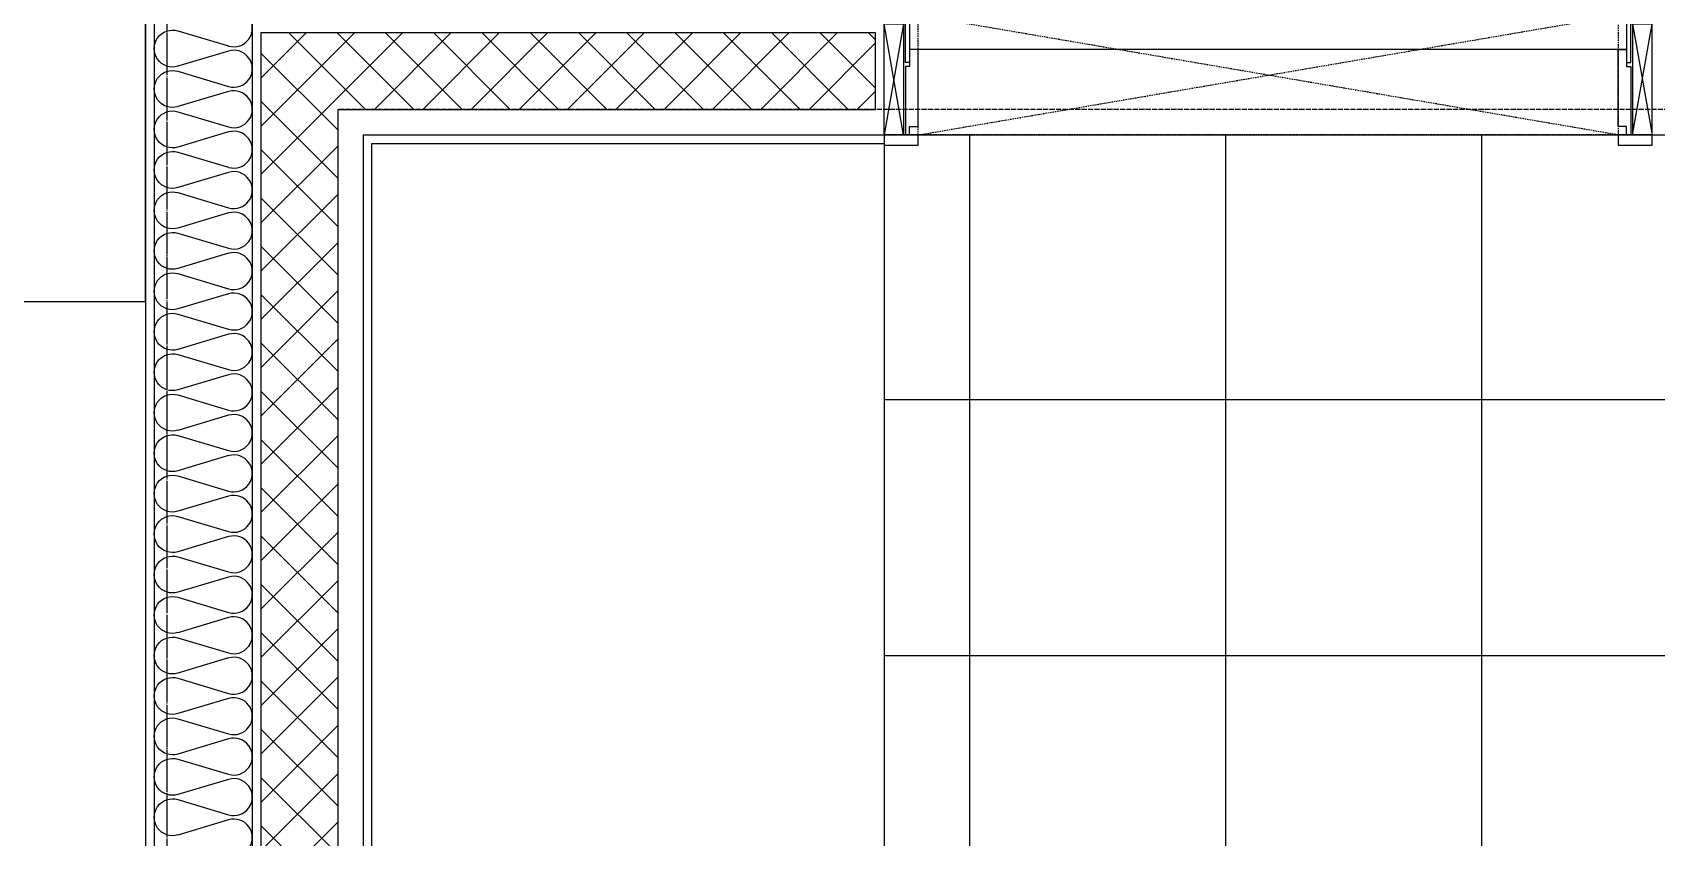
# Model space of a CAD drawing. Header units: millimetres. Extents: x 18456 to 179493, y -203649 to 469211.
# Drawn here: x 121599 to 123501, y 275868 to 276811 of the extents above; entities that cross this region are included whole.
import ezdxf

# ---------------------------------------------------------------- set-up
doc = ezdxf.new("R2010")
doc.units = ezdxf.units.MM
for name, pattern in [('X-평면도(기본형)$0$CEN', [52.5, 50, -1, 0.5, -1]), ('X-평면도(기본형)$0$CENN', [6.3, 4, -1, 0.3, -1]), ('X-평면도(기본형)$0$HID', [2.8, 1.8, -1]), ('X-평면도(기본형)$0$HID2', [7.5, 6, -1.5])]:
    doc.linetypes.add(name, pattern=pattern)
for name, color, linetype, true_color in [('X-평면도(기본형)$0$40HAT', 9, 'Continuous', 0x808080), ('X-평면도(기본형)$0$CEN', 1, 'X-평면도(기본형)$0$CEN', 0xff0000), ('X-평면도(기본형)$0$DOOR', 4, 'Continuous', 0x00ffff), ('X-평면도(기본형)$0$FIN', 9, 'Continuous', 0x808080), ('X-평면도(기본형)$0$FUR', 6, 'Continuous', 0xff00ff), ('X-평면도(기본형)$0$INS', 9, 'Continuous', 0x808080), ('X-평면도(기본형)$0$INSUL', 9, 'Continuous', 0x808080), ('X-평면도(기본형)$0$TIL', 5, 'Continuous', 0x0000ff), ('X-평면도(기본형)$0$UIS', 7, 'X-평면도(기본형)$0$HID2', 0x000000), ('X-평면도(기본형)$0$W1', 2, 'Continuous', 0xffff00), ('X-평면도(기본형)$0$W2', 3, 'Continuous', 0x00ff00)]:
    doc.layers.add(name, color=color, linetype=linetype, true_color=true_color)

# ---------------------------------------------------------------- blocks, each defined once
blk = doc.blocks.new('X-평면도(기본형)$0$pd900')
at = {"layer": 'X-평면도(기본형)$0$DOOR'}
for p, q in [((30, 140), (870, 140)), ((30, 100), (870, 100))]:
    blk.add_line(p, q, dxfattribs=at)
at = {"layer": 'X-평면도(기본형)$0$DOOR', "color": 1, "linetype": 'X-평면도(기본형)$0$HID', "true_color": 0xff0000}
for p, q in [((40, 0), (860, 140)), ((860, 0), (40, 140))]:
    blk.add_line(p, q, dxfattribs=at)
at = {"layer": 'X-평면도(기본형)$0$DOOR', "color": 1, "true_color": 0xff0000}
for p, q in [((23, 0), (0, 130)), ((23, 130), (0, 0)), ((877, 0), (900, 130)), ((877, 130), (900, 0))]:
    blk.add_line(p, q, dxfattribs=at)
at = {"layer": 'X-평면도(기본형)$0$DOOR', "color": 6, "true_color": 0xff00ff}
blk.add_lwpolyline([(30, 140), (70, 140), (70, 980), (30, 980)], close=True, dxfattribs=at)
at = {"layer": 'X-평면도(기본형)$0$DOOR'}
for points in [[(0, 130), (0, 140), (30, 140), (30, 85), (25, 85), (25, 130)], [(900, 130), (900, 140), (870, 140), (870, 85), (875, 85), (875, 130)], [(0, 0), (0, 130), (23, 130), (23, 0)], [(900, 0), (900, 130), (877, 130), (877, 0)], [(40, 100), (30, 100), (30, 80), (25, 80), (25, 0), (30, 0), (30, 10), (40, 10)], [(860, 100), (870, 100), (870, 80), (875, 80), (875, 0), (870, 0), (870, 10), (860, 10)], [(0, 0), (40, 0), (40, -12), (0, -12)], [(860, 0), (900, 0), (900, -12), (860, -12)]]:
    blk.add_lwpolyline(points, close=True, dxfattribs=at)
at = {"layer": 'X-평면도(기본형)$0$DOOR', "color": 1, "linetype": 'X-평면도(기본형)$0$HID', "true_color": 0xff0000}
blk.add_lwpolyline([(40, 0), (860, 0), (860, 140), (40, 140)], close=True, dxfattribs=at)
at = {"layer": 'X-평면도(기본형)$0$DOOR', "color": 1, "linetype": 'X-평면도(기본형)$0$CENN', "ltscale": 2, "true_color": 0xff0000}
blk.add_arc((30, 140), 840, 0, 87.2706, dxfattribs=at)
blk = doc.blocks.new('U139 (X-평면도(기본형)$0$ins-l)')
at = {"layer": 'X-평면도(기본형)$0$INSUL', "color": 8, "true_color": 0x808080}
for p, q in [((5745.8, 75.8), (5730.3, 24.2)), ((5766.4, 24.2), (5750.9, 75.8)), ((5787, 75.8), (5771.5, 24.2)), ((5807.6, 24.2), (5792.2, 75.8)), ((5828.2, 75.8), (5812.8, 24.2)), ((5848.8, 24.2), (5833.4, 75.8)), ((5869.4, 75.8), (5854, 24.2)), ((5890.1, 24.2), (5874.6, 75.8)), ((5910.7, 75.8), (5895.2, 24.2)), ((5931.3, 24.2), (5915.8, 75.8)), ((5951.9, 75.8), (5936.4, 24.2)), ((5972.5, 24.2), (5957, 75.8)), ((5993.1, 75.8), (5977.6, 24.2)), ((6013.7, 24.2), (5998.3, 75.8)), ((6034.3, 75.8), (6018.9, 24.2)), ((6054.9, 24.2), (6039.5, 75.8)), ((6075.5, 75.8), (6060.1, 24.2)), ((6096.2, 24.2), (6080.7, 75.8)), ((6116.8, 75.8), (6101.3, 24.2)), ((6137.4, 24.2), (6121.9, 75.8)), ((6158, 75.8), (6142.5, 24.2)), ((6178.6, 24.2), (6163.1, 75.8)), ((6199.2, 75.8), (6183.7, 24.2)), ((6219.8, 24.2), (6204.4, 75.8)), ((6240.4, 75.8), (6225, 24.2)), ((6261, 24.2), (6245.6, 75.8)), ((6281.6, 75.8), (6266.2, 24.2)), ((6302.2, 24.2), (6286.8, 75.8)), ((6322.9, 75.8), (6307.4, 24.2)), ((6343.5, 24.2), (6328, 75.8)), ((6364.1, 75.8), (6348.6, 24.2)), ((6384.7, 24.2), (6369.2, 75.8)), ((6405.3, 75.8), (6389.8, 24.2)), ((6425.9, 24.2), (6410.5, 75.8)), ((6446.5, 75.8), (6431.1, 24.2)), ((6467.1, 24.2), (6451.7, 75.8)), ((6487.7, 75.8), (6472.3, 24.2)), ((6508.3, 24.2), (6492.9, 75.8)), ((6529, 75.8), (6513.5, 24.2)), ((6549.6, 24.2), (6534.1, 75.8))]:
    blk.add_line(p, q, dxfattribs=at)
at = {"layer": 'X-평면도(기본형)$0$INSUL', "color": 8, "true_color": 0x808080, "extrusion": (0, 0, -1)}
for centre in [(-5727.8, 81.2), (-5769, 81.2), (-5810.2, 81.2), (-5851.4, 81.2), (-5892.6, 81.2), (-5933.8, 81.2), (-5975.1, 81.2), (-6016.3, 81.2), (-6057.5, 81.2), (-6098.7, 81.2), (-6139.9, 81.2), (-6181.2, 81.2), (-6222.4, 81.2), (-6263.6, 81.2), (-6304.8, 81.2), (-6346, 81.2), (-6387.3, 81.2), (-6428.5, 81.2), (-6469.7, 81.2), (-6510.9, 81.2), (-6552.1, 81.2)]:
    blk.add_arc(centre, 18.8, 343.3008, 196.6992, dxfattribs=at)
at = {"layer": 'X-평면도(기본형)$0$INSUL', "color": 8, "true_color": 0x808080}
for centre in [(5748.4, 18.8), (5789.6, 18.8), (5830.8, 18.8), (5872, 18.8), (5913.2, 18.8), (5954.5, 18.8), (5995.7, 18.8), (6036.9, 18.8), (6078.1, 18.8), (6119.3, 18.8), (6160.6, 18.8), (6201.8, 18.8), (6243, 18.8), (6284.2, 18.8), (6325.4, 18.8), (6366.7, 18.8), (6407.9, 18.8), (6449.1, 18.8), (6490.3, 18.8), (6531.5, 18.8)]:
    blk.add_arc(centre, 18.8, 163.3008, 16.6992, dxfattribs=at)

msp = doc.modelspace()

# ---------------------------------------------------------------- hatches: boundary and pattern name
at = {"layer": 'X-평면도(기본형)$0$40HAT'}
h = msp.add_hatch(dxfattribs=at)
h.set_pattern_fill('H3', color=256, scale=40, style=0, pattern_type=2)
h.set_pattern_definition([(315, (-178130.538, 59916.775), (28.2842712, 28.2842712), []), (45, (-178130.538, 59916.775), (-28.2842712, 28.2842712), [])])
h.paths.add_polyline_path([(122586.1, 276721), (122586.1, 276811), (121866.1, 276811), (121866.1, 274631), (122836.1, 274631), (122836.1, 274841), (121956.1, 274841), (121956.1, 276721), (122586.1, 276721)], flags=0)

# ---------------------------------------------------------------- linework, layer by layer
at = {"layer": 'X-평면도(기본형)$0$CEN'}
msp.add_line((121756.1, 280276), (121756.1, 266456), dxfattribs=at)
at = {"layer": 'X-평면도(기본형)$0$FIN'}
for q in [(121986.1, 274871), (124806.1, 276691)]:
    msp.add_line((121986.1, 276691), q, dxfattribs=at)
at = {"layer": 'X-평면도(기본형)$0$FUR'}
msp.add_lwpolyline([(121996.1, 276681), (122596.1, 276681), (122596.1, 274881), (121996.1, 274881)], close=True, dxfattribs=at)
at = {"layer": 'X-평면도(기본형)$0$INS'}
for p, q in [((121741.1, 276936), (121741.1, 269166)), ((121856.1, 276821), (121856.1, 269281))]:
    msp.add_line(p, q, dxfattribs=at)
at = {"layer": 'X-평면도(기본형)$0$TIL'}
for p, q in [((122696.1, 276691), (122696.1, 274881)), ((122996.1, 276691), (122996.1, 274881)), ((123296.1, 276691), (123296.1, 274881)), ((122596.1, 276381), (124696.1, 276381)), ((122596.1, 276081), (124696.1, 276081))]:
    msp.add_line(p, q, dxfattribs=at)
at = {"layer": 'X-평면도(기본형)$0$UIS'}
msp.add_lwpolyline([(124386.1, 276721), (124386.1, 277746), (124176.1, 277746), (124176.1, 276721), (121956.1, 276721), (121956.1, 274841), (122181.1, 274841), (122181.1, 269606), (127356.1, 269606), (127356.1, 269861), (127216.1, 269861), (127216.1, 270631), (127666.1, 270631)], dxfattribs=at)
at = {"layer": 'X-평면도(기본형)$0$W1'}
for p, q in [((121731.1, 276496), (121731.1, 283453.5)), ((121731.1, 278196), (121731.1, 269156)), ((117771.1, 276496), (121731.1, 276496))]:
    msp.add_line(p, q, dxfattribs=at)
at = {"layer": 'X-평면도(기본형)$0$W2'}
for p, q in [((121866.1, 276811), (122586.1, 276811)), ((121866.1, 276811), (121866.1, 274631)), ((122586.1, 276721), (122586.1, 276811)), ((121956.1, 276721), (122586.1, 276721)), ((121956.1, 276721), (121956.1, 274841))]:
    msp.add_line(p, q, dxfattribs=at)

# ---------------------------------------------------------------- block references
at = {"layer": 'X-평면도(기본형)$0$DOOR', "xscale": -1}
msp.add_blockref('X-평면도(기본형)$0$pd900', (123496.1, 276691), dxfattribs=at)
at = {"layer": 'X-평면도(기본형)$0$INSUL', "xscale": -1.149999999999999, "yscale": 1.149999999999999, "zscale": 1.149999999999999, "rotation": 270}
msp.add_blockref('U139 (X-평면도(기본형)$0$ins-l)', (121741.1, 269281), dxfattribs=at)

doc.saveas('drawing.dxf')
